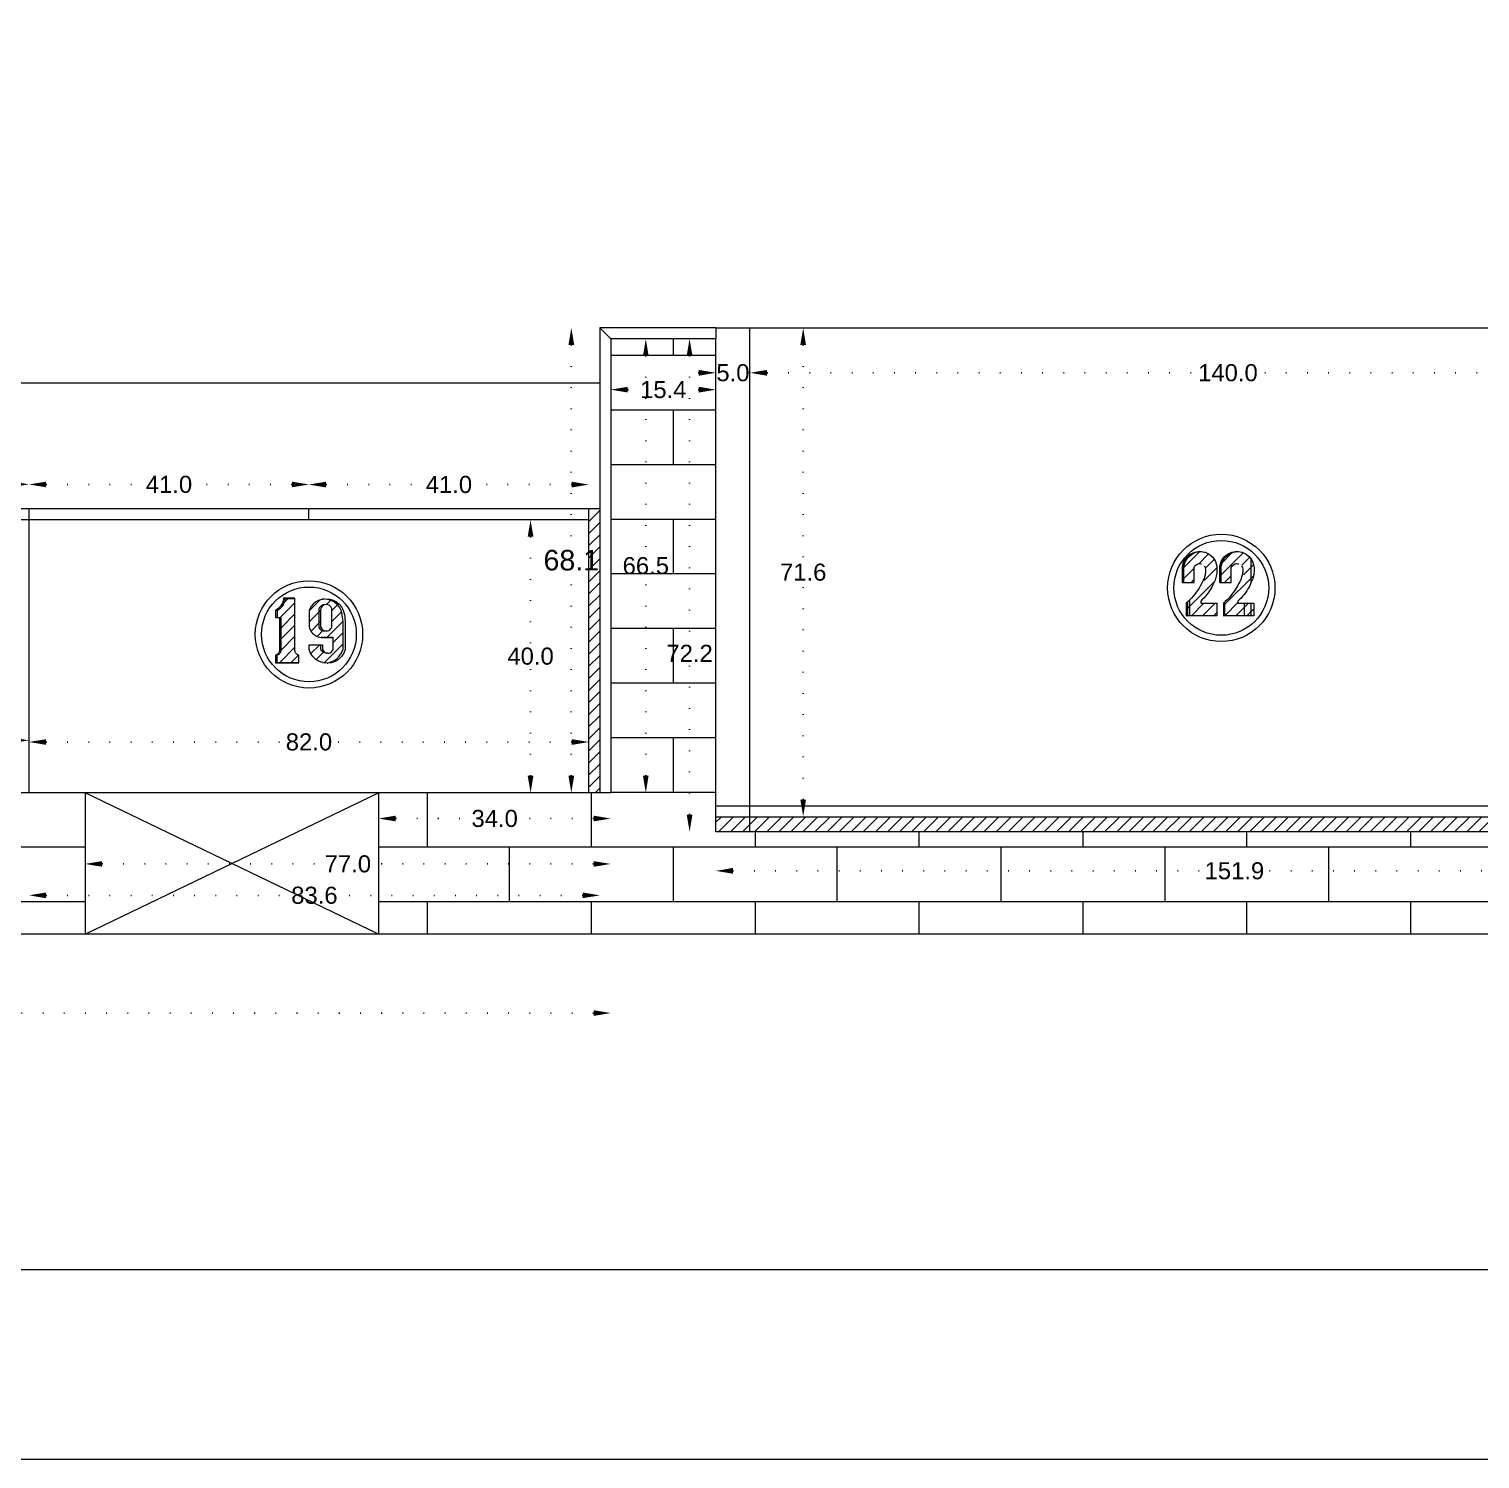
# Model space of a CAD drawing. Header units: inches. Extents: x 104 to 9740, y 936 to 6735.
# Drawn here: x 9193.6 to 9406.1, y 1790.6 to 2000 of the extents above; entities that cross this region are included whole.
import ezdxf

# ---------------------------------------------------------------- set-up
doc = ezdxf.new("R2010")
doc.units = ezdxf.units.IN
doc.header["$MEASUREMENT"] = 0
doc.linetypes.add('ACAD_ISO07W100', pattern=[3, 0, -3])
doc.styles.get("Standard").update_dxf_attribs({"font": 'arial.ttf'})
doc.dimstyles.new('Copy of Standard', dxfattribs={"dimtxt": 2.5, "dimasz": 2.5, "dimexe": 0.18, "dimexo": 0.0625, "dimgap": 0.09, "dimtad": 0, "dimtih": 1, "dimtoh": 1, "dimdec": 1, "dimzin": 0, "dimdsep": 46, "dimtxsty": 'Standard', "dimcen": 0.09, "dimse1": 1, "dimse2": 1, "dimadec": 0, "dimazin": 0, "dimtfac": 1, "dimtdec": 1, "dimtix": 1, "dimtofl": 0, "dimtmove": 0, "dimatfit": 3, "dimfxl": 1, "dimtolj": 1, "dimtzin": 0, "dimarcsym": 0})
doc.dimstyles.get("Standard").update_dxf_attribs({"dimtxt": 3, "dimasz": 2.5, "dimexe": 0.18, "dimexo": 0.0625, "dimgap": 0.09, "dimtad": 0, "dimtih": 1, "dimtoh": 1, "dimdec": 1, "dimzin": 0, "dimdsep": 46, "dimtxsty": 'Standard', "dimcen": 0.09, "dimse1": 1, "dimse2": 1, "dimadec": 0, "dimazin": 0, "dimtfac": 1, "dimtdec": 1, "dimtix": 1, "dimtofl": 0, "dimtmove": 0, "dimatfit": 0, "dimfxl": 1, "dimtolj": 1, "dimtzin": 0, "dimarcsym": 0})
pattern_1 = [(45, (8539.6189, 2482.7376), (-0.8148213, 0.8148213), [])]
pattern_2 = [(45, (8727.364, 2491.674), (-0.8148213, 0.8148213), [])]

# ---------------------------------------------------------------- blocks, each defined once
blk = doc.blocks.new('*D105')
at = {"color": 0, "linetype": 'ACAD_ISO07W100', "lineweight": -2, "transparency": 16777216}
for p, q in [((9013.52, 1855.89), (9140.59, 1855.89)), ((9276.32, 1855.89), (9149.25, 1855.89))]:
    blk.add_line(p, q, dxfattribs=at)
at = {"color": 0, "transparency": 16777216}
for points in [[(9013.52, 1856.31), (9013.52, 1855.48), (9011.02, 1855.89)], [(9276.32, 1856.31), (9276.32, 1855.48), (9278.82, 1855.89)]]:
    blk.add_solid(points, dxfattribs=at)
at = {"layer": 'Defpoints', "color": 0, "transparency": 16777216}
for p in [(9011.02, 1888.15), (9278.82, 1888.15), (9278.82, 1855.89)]:
    blk.add_point(p, dxfattribs=at)
at = {"color": 0, "lineweight": 20, "transparency": 16777216, "insert": (9144.92, 1855.89), "char_height": 2.5, "attachment_point": 5}
blk.add_mtext('\\A1;267.8', dxfattribs=at)
blk = doc.blocks.new('*D106')
at = {"color": 0, "linetype": 'ACAD_ISO07W100', "lineweight": -2, "transparency": 16777216}
for p, q in [((9283.96, 1952.15), (9283.96, 1922.76)), ((9283.96, 1890.65), (9283.96, 1920.03))]:
    blk.add_line(p, q, dxfattribs=at)
at = {"color": 0, "transparency": 16777216}
for points in [[(9283.54, 1952.15), (9284.37, 1952.15), (9283.96, 1954.65)], [(9283.54, 1890.65), (9284.37, 1890.65), (9283.96, 1888.15)]]:
    blk.add_solid(points, dxfattribs=at)
at = {"layer": 'Defpoints', "color": 0, "transparency": 16777216}
for p in [(9278.82, 1954.65), (9283.96, 1954.65), (9278.82, 1888.15)]:
    blk.add_point(p, dxfattribs=at)
at = {"color": 0, "lineweight": 20, "transparency": 16777216, "insert": (9283.96, 1921.4), "char_height": 2.5, "attachment_point": 5}
blk.add_mtext('\\A1;66.5', dxfattribs=at)
blk = doc.blocks.new('*D107')
at = {"color": 0, "linetype": 'ACAD_ISO07W100', "lineweight": -2, "transparency": 16777216}
for p, q in [((9281.32, 1947.19), (9283.3, 1947.19)), ((9291.72, 1947.19), (9289.73, 1947.19))]:
    blk.add_line(p, q, dxfattribs=at)
at = {"color": 0, "transparency": 16777216}
for points in [[(9281.32, 1947.61), (9281.32, 1946.77), (9278.82, 1947.19)], [(9291.72, 1947.61), (9291.72, 1946.77), (9294.22, 1947.19)]]:
    blk.add_solid(points, dxfattribs=at)
at = {"layer": 'Defpoints', "color": 0, "transparency": 16777216}
for p in [(9278.82, 1954.65), (9294.22, 1954.65), (9294.22, 1947.19)]:
    blk.add_point(p, dxfattribs=at)
at = {"color": 0, "lineweight": 20, "transparency": 16777216, "insert": (9286.52, 1947.19), "char_height": 2.5, "attachment_point": 5}
blk.add_mtext('\\A1;15.4', dxfattribs=at)
blk = doc.blocks.new('*D108')
at = {"color": 0, "linetype": 'ACAD_ISO07W100', "lineweight": -2, "transparency": 16777216}
for p, q in [((9290.37, 1952.15), (9290.37, 1909.92)), ((9290.37, 1884.95), (9290.37, 1907.23))]:
    blk.add_line(p, q, dxfattribs=at)
at = {"color": 0, "transparency": 16777216}
for points in [[(9289.95, 1952.15), (9290.79, 1952.15), (9290.37, 1954.65)], [(9289.95, 1884.95), (9290.79, 1884.95), (9290.37, 1882.45)]]:
    blk.add_solid(points, dxfattribs=at)
at = {"layer": 'Defpoints', "color": 0, "transparency": 16777216}
for p in [(9294.22, 1954.65), (9290.37, 1882.45), (9294.22, 1882.45)]:
    blk.add_point(p, dxfattribs=at)
at = {"color": 0, "lineweight": 20, "transparency": 16777216, "insert": (9290.37, 1908.58), "char_height": 2.5, "attachment_point": 5}
blk.add_mtext('\\A1;72.2', dxfattribs=at)
blk = doc.blocks.new('*D113')
at = {"color": 0, "linetype": 'ACAD_ISO07W100', "lineweight": -2, "transparency": 16777216}
for p, q in [((9247.32, 1884.38), (9258.49, 1884.38)), ((9276.32, 1884.38), (9265.15, 1884.38))]:
    blk.add_line(p, q, dxfattribs=at)
at = {"color": 0, "transparency": 16777216}
for points in [[(9247.32, 1884.8), (9247.32, 1883.97), (9244.82, 1884.38)], [(9276.32, 1884.8), (9276.32, 1883.97), (9278.82, 1884.38)]]:
    blk.add_solid(points, dxfattribs=at)
at = {"layer": 'Defpoints', "color": 0, "transparency": 16777216}
for p in [(9244.82, 1888.15), (9278.82, 1888.15), (9244.82, 1884.38)]:
    blk.add_point(p, dxfattribs=at)
at = {"color": 0, "lineweight": 20, "transparency": 16777216, "insert": (9261.82, 1884.38), "char_height": 2.5, "attachment_point": 5}
blk.add_mtext('\\A1;34.0', dxfattribs=at)
blk = doc.blocks.new('*D114')
at = {"color": 0, "linetype": 'ACAD_ISO07W100', "lineweight": -2, "transparency": 16777216}
for p, q in [((9204.32, 1877.73), (9237, 1877.73)), ((9276.32, 1877.73), (9243.64, 1877.73))]:
    blk.add_line(p, q, dxfattribs=at)
at = {"color": 0, "transparency": 16777216}
for points in [[(9204.32, 1878.15), (9204.32, 1877.32), (9201.82, 1877.73)], [(9276.32, 1878.15), (9276.32, 1877.32), (9278.82, 1877.73)]]:
    blk.add_solid(points, dxfattribs=at)
at = {"layer": 'Defpoints', "color": 0, "transparency": 16777216}
for p in [(9201.82, 1888.15), (9278.82, 1888.15), (9201.82, 1877.73)]:
    blk.add_point(p, dxfattribs=at)
at = {"color": 0, "lineweight": 20, "transparency": 16777216, "insert": (9240.32, 1877.73), "char_height": 2.5, "attachment_point": 5}
blk.add_mtext('\\A1;77.0', dxfattribs=at)
blk = doc.blocks.new('*D115')
at = {"color": 0, "linetype": 'ACAD_ISO07W100', "lineweight": -2, "transparency": 16777216}
for p, q in [((9296.72, 1876.72), (9365.98, 1876.72)), ((9443.62, 1876.72), (9374.36, 1876.72))]:
    blk.add_line(p, q, dxfattribs=at)
at = {"color": 0, "transparency": 16777216}
for points in [[(9296.72, 1877.14), (9296.72, 1876.3), (9294.22, 1876.72)], [(9443.62, 1877.14), (9443.62, 1876.3), (9446.12, 1876.72)]]:
    blk.add_solid(points, dxfattribs=at)
at = {"layer": 'Defpoints', "color": 0, "transparency": 16777216}
for p in [(9294.22, 1882.45), (9446.12, 1882.45), (9446.12, 1876.72)]:
    blk.add_point(p, dxfattribs=at)
at = {"color": 0, "lineweight": 20, "transparency": 16777216, "insert": (9370.17, 1876.72), "char_height": 2.5, "attachment_point": 5}
blk.add_mtext('\\A1;151.9', dxfattribs=at)
blk = doc.blocks.new('*D146')
at = {"color": 0, "linetype": 'ACAD_ISO07W100', "lineweight": -2, "transparency": 16777216}
for p, q in [((9307.01, 1953.75), (9307.01, 1921.81)), ((9307.01, 1887.15), (9307.01, 1919.08))]:
    blk.add_line(p, q, dxfattribs=at)
at = {"color": 0, "transparency": 16777216}
for points in [[(9306.59, 1953.75), (9307.42, 1953.75), (9307.01, 1956.25)], [(9306.59, 1887.15), (9307.42, 1887.15), (9307.01, 1884.65)]]:
    blk.add_solid(points, dxfattribs=at)
at = {"layer": 'Defpoints', "color": 0, "transparency": 16777216}
for p in [(9294.22, 1956.25), (9307.01, 1956.25), (9294.22, 1884.65)]:
    blk.add_point(p, dxfattribs=at)
at = {"color": 0, "lineweight": 20, "transparency": 16777216, "insert": (9307.01, 1920.45), "char_height": 2.5, "attachment_point": 5}
blk.add_mtext('\\A1;71.6', dxfattribs=at)
blk = doc.blocks.new('*D158')
at = {"color": 0, "linetype": 'ACAD_ISO07W100', "lineweight": -2, "transparency": 16777216}
for p, q in [((9267.08, 1925.65), (9267.08, 1909.51)), ((9267.08, 1890.65), (9267.08, 1906.78))]:
    blk.add_line(p, q, dxfattribs=at)
at = {"color": 0, "transparency": 16777216}
for points in [[(9266.66, 1925.65), (9267.5, 1925.65), (9267.08, 1928.15)], [(9266.66, 1890.65), (9267.5, 1890.65), (9267.08, 1888.15)]]:
    blk.add_solid(points, dxfattribs=at)
at = {"layer": 'Defpoints', "color": 0, "transparency": 16777216}
for p in [(9193.62, 1928.15), (9267.08, 1928.15), (9193.62, 1888.15)]:
    blk.add_point(p, dxfattribs=at)
at = {"color": 0, "lineweight": 20, "transparency": 16777216, "insert": (9267.08, 1908.15), "char_height": 2.5, "attachment_point": 5}
blk.add_mtext('\\A1;40.0', dxfattribs=at)
blk = doc.blocks.new('*D160')
at = {"color": 0, "linetype": 'ACAD_ISO07W100', "lineweight": -2, "transparency": 16777216}
for p, q in [((9096.12, 1895.83), (9139.43, 1895.83)), ((9191.12, 1895.83), (9147.81, 1895.83))]:
    blk.add_line(p, q, dxfattribs=at)
at = {"color": 0, "transparency": 16777216}
for points in [[(9096.12, 1896.25), (9096.12, 1895.42), (9093.62, 1895.83)], [(9191.12, 1896.25), (9191.12, 1895.42), (9193.62, 1895.83)]]:
    blk.add_solid(points, dxfattribs=at)
at = {"layer": 'Defpoints', "color": 0, "transparency": 16777216}
for p in [(9093.62, 1929.75), (9193.62, 1929.75), (9093.62, 1895.83)]:
    blk.add_point(p, dxfattribs=at)
at = {"color": 0, "lineweight": 20, "transparency": 16777216, "insert": (9143.62, 1895.83), "char_height": 2.5, "attachment_point": 5}
blk.add_mtext('\\A1;100.0', dxfattribs=at)
blk = doc.blocks.new('*D161')
at = {"color": 0, "linetype": 'ACAD_ISO07W100', "lineweight": -2, "transparency": 16777216}
for p, q in [((9196.12, 1873.13), (9232.08, 1873.13)), ((9274.72, 1873.13), (9238.76, 1873.13))]:
    blk.add_line(p, q, dxfattribs=at)
at = {"color": 0, "transparency": 16777216}
for points in [[(9196.12, 1873.55), (9196.12, 1872.72), (9193.62, 1873.13)], [(9274.72, 1873.55), (9274.72, 1872.72), (9277.22, 1873.13)]]:
    blk.add_solid(points, dxfattribs=at)
at = {"layer": 'Defpoints', "color": 0, "transparency": 16777216}
for p in [(9193.62, 1929.75), (9277.22, 1888.15), (9193.62, 1873.13)]:
    blk.add_point(p, dxfattribs=at)
at = {"color": 0, "lineweight": 20, "transparency": 16777216, "insert": (9235.42, 1873.13), "char_height": 2.5, "attachment_point": 5}
blk.add_mtext('\\A1;83.6', dxfattribs=at)
blk = doc.blocks.new('*D162')
at = {"color": 0, "linetype": 'ACAD_ISO07W100', "lineweight": -2, "transparency": 16777216}
for p, q in [((9196.12, 1895.59), (9231.28, 1895.59)), ((9273.12, 1895.59), (9237.95, 1895.59))]:
    blk.add_line(p, q, dxfattribs=at)
at = {"color": 0, "transparency": 16777216}
for points in [[(9196.12, 1896), (9196.12, 1895.17), (9193.62, 1895.59)], [(9273.12, 1896), (9273.12, 1895.17), (9275.62, 1895.59)]]:
    blk.add_solid(points, dxfattribs=at)
at = {"layer": 'Defpoints', "color": 0, "transparency": 16777216}
for p in [(9275.62, 1895.59), (9193.62, 1888.15), (9275.62, 1888.15)]:
    blk.add_point(p, dxfattribs=at)
at = {"color": 0, "lineweight": 20, "transparency": 16777216, "insert": (9234.62, 1895.59), "char_height": 2.5, "attachment_point": 5}
blk.add_mtext('\\A1;82.0', dxfattribs=at)
blk = doc.blocks.new('*D163')
at = {"color": 0, "linetype": 'ACAD_ISO07W100', "lineweight": -2, "transparency": 16777216}
for p, q in [((9196.12, 1933.31), (9210.74, 1933.31)), ((9232.12, 1933.31), (9217.5, 1933.31))]:
    blk.add_line(p, q, dxfattribs=at)
at = {"color": 0, "transparency": 16777216}
for points in [[(9196.12, 1933.72), (9196.12, 1932.89), (9193.62, 1933.31)], [(9232.12, 1933.72), (9232.12, 1932.89), (9234.62, 1933.31)]]:
    blk.add_solid(points, dxfattribs=at)
at = {"layer": 'Defpoints', "color": 0, "transparency": 16777216}
for p in [(9234.62, 1933.31), (9193.62, 1929.75), (9234.62, 1929.75)]:
    blk.add_point(p, dxfattribs=at)
at = {"color": 0, "lineweight": 20, "transparency": 16777216, "insert": (9214.12, 1933.31), "char_height": 2.5, "attachment_point": 5}
blk.add_mtext('\\A1;41.0', dxfattribs=at)
blk = doc.blocks.new('*D164')
at = {"color": 0, "linetype": 'ACAD_ISO07W100', "lineweight": -2, "transparency": 16777216}
for p, q in [((9237.12, 1933.29), (9251.74, 1933.29)), ((9273.12, 1933.29), (9258.5, 1933.29))]:
    blk.add_line(p, q, dxfattribs=at)
at = {"color": 0, "transparency": 16777216}
for points in [[(9237.12, 1933.71), (9237.12, 1932.87), (9234.62, 1933.29)], [(9273.12, 1933.71), (9273.12, 1932.87), (9275.62, 1933.29)]]:
    blk.add_solid(points, dxfattribs=at)
at = {"layer": 'Defpoints', "color": 0, "transparency": 16777216}
for p in [(9275.62, 1933.29), (9234.62, 1929.75), (9275.62, 1929.75)]:
    blk.add_point(p, dxfattribs=at)
at = {"color": 0, "lineweight": 20, "transparency": 16777216, "insert": (9255.12, 1933.29), "char_height": 2.5, "attachment_point": 5}
blk.add_mtext('\\A1;41.0', dxfattribs=at)
blk = doc.blocks.new('*D168')
at = {"color": 0, "linetype": 'ACAD_ISO07W100', "lineweight": -2, "transparency": 16777216}
for p, q in [((9146.12, 1933.33), (9165.29, 1933.33)), ((9191.12, 1933.33), (9171.95, 1933.33))]:
    blk.add_line(p, q, dxfattribs=at)
at = {"color": 0, "transparency": 16777216}
for points in [[(9146.12, 1933.74), (9146.12, 1932.91), (9143.62, 1933.33)], [(9191.12, 1933.74), (9191.12, 1932.91), (9193.62, 1933.33)]]:
    blk.add_solid(points, dxfattribs=at)
at = {"layer": 'Defpoints', "color": 0, "transparency": 16777216}
for p in [(9193.62, 1933.33), (9143.62, 1929.75), (9193.62, 1929.75)]:
    blk.add_point(p, dxfattribs=at)
at = {"color": 0, "lineweight": 20, "transparency": 16777216, "insert": (9168.62, 1933.33), "char_height": 2.5, "attachment_point": 5}
blk.add_mtext('\\A1;50.0', dxfattribs=at)
blk = doc.blocks.new('*D178')
at = {"color": 0, "linetype": 'ACAD_ISO07W100', "lineweight": -2, "transparency": 16777216}
for p, q in [((9301.72, 1949.66), (9365.03, 1949.66)), ((9436.72, 1949.66), (9373.41, 1949.66))]:
    blk.add_line(p, q, dxfattribs=at)
at = {"color": 0, "transparency": 16777216}
for points in [[(9301.72, 1950.08), (9301.72, 1949.24), (9299.22, 1949.66)], [(9436.72, 1950.08), (9436.72, 1949.24), (9439.22, 1949.66)]]:
    blk.add_solid(points, dxfattribs=at)
at = {"layer": 'Defpoints', "color": 0, "transparency": 16777216}
for p in [(9299.22, 1956.25), (9439.22, 1956.25), (9299.22, 1949.66)]:
    blk.add_point(p, dxfattribs=at)
at = {"color": 0, "lineweight": 20, "transparency": 16777216, "insert": (9369.22, 1949.66), "char_height": 2.5, "attachment_point": 5}
blk.add_mtext('\\A1;140.0', dxfattribs=at)
blk = doc.blocks.new('*D180')
at = {"color": 0, "linetype": 'ACAD_ISO07W100', "lineweight": -2, "transparency": 16777216}
for p, q in [((9291.72, 1949.66), (9289.22, 1949.66)), ((9301.72, 1949.66), (9304.22, 1949.66))]:
    blk.add_line(p, q, dxfattribs=at)
at = {"color": 0, "transparency": 16777216}
for points in [[(9291.72, 1950.08), (9291.72, 1949.24), (9294.22, 1949.66)], [(9301.72, 1950.08), (9301.72, 1949.24), (9299.22, 1949.66)]]:
    blk.add_solid(points, dxfattribs=at)
at = {"layer": 'Defpoints', "color": 0, "transparency": 16777216}
for p in [(9294.22, 1956.25), (9299.22, 1956.25), (9294.22, 1949.66)]:
    blk.add_point(p, dxfattribs=at)
at = {"color": 0, "lineweight": 20, "transparency": 16777216, "insert": (9296.72, 1949.66), "char_height": 2.5, "attachment_point": 5}
blk.add_mtext('\\A1;5.0', dxfattribs=at)
blk = doc.blocks.new('*D858')
at = {"color": 0, "linetype": 'ACAD_ISO07W100', "lineweight": -2, "transparency": 16777216}
for p, q in [((9273.05, 1953.75), (9273.05, 1923.82)), ((9273.05, 1890.65), (9273.05, 1920.57))]:
    blk.add_line(p, q, dxfattribs=at)
at = {"color": 0, "transparency": 16777216}
for points in [[(9272.63, 1953.75), (9273.47, 1953.75), (9273.05, 1956.25)], [(9272.63, 1890.65), (9273.47, 1890.65), (9273.05, 1888.15)]]:
    blk.add_solid(points, dxfattribs=at)
at = {"layer": 'Defpoints', "color": 0, "transparency": 16777216}
for p in [(9273.05, 1956.25), (9277.22, 1956.25), (9277.22, 1888.15)]:
    blk.add_point(p, dxfattribs=at)
at = {"color": 0, "lineweight": 20, "transparency": 16777216, "insert": (9273.05, 1922.2), "char_height": 3, "attachment_point": 5}
blk.add_mtext('\\A1;68.1', dxfattribs=at)

msp = doc.modelspace()

# ---------------------------------------------------------------- hatches: boundary and pattern name
at = {"lineweight": 20}
h = msp.add_hatch(dxfattribs=at)
h.set_pattern_fill('AR-BRSTD', color=256, scale=3)
h.paths.add_polyline_path([(8842.32, 1982.05), (8842.32, 1867.45), (9036.02, 1867.45), (9036.02, 1888.15), (9011.02, 1888.15), (9011.02, 1982.05)])
h.paths.add_polyline_path([(9510.72, 1867.45), (9511.02, 1898.55), (9510.72, 1898.55), (9510.72, 1914.75), (9446.12, 1914.75), (9446.12, 1882.45), (9294.92, 1882.45), (9294.22, 1882.45), (9294.22, 1954.65), (9278.82, 1954.65), (9278.82, 1888.15), (9244.82, 1888.15), (9244.82, 1867.45)])
h.paths.add_polyline_path([(9201.82, 1867.45), (9201.82, 1888.15), (9148.02, 1888.15), (9148.02, 1867.45)])
h.paths.add_polyline_path([(9071.02, 1888.15), (9071.02, 1867.45), (9103.02, 1867.45), (9103.02, 1888.15)])
h.paths.add_polyline_path([(8921.56, 1969.75), (8931.55, 1969.75), (8931.55, 1974.9), (8921.56, 1974.9)], flags=24)
h.paths.add_polyline_path([(8997.42, 1932.5), (9005.47, 1932.5), (9005.47, 1937.65), (8997.42, 1937.65)], flags=24)
h.paths.add_polyline_path([(9019.53, 1880.43), (9027.57, 1880.43), (9027.57, 1885.58), (9019.53, 1885.58)], flags=24)
h.paths.add_polyline_path([(8918.35, 1975.01), (8926.4, 1975.01), (8926.4, 1980.16), (8918.35, 1980.16)], flags=24)
h.paths.add_polyline_path([(8961.79, 1975.21), (8969.84, 1975.21), (8969.84, 1980.36), (8961.79, 1980.36)], flags=24)
h.paths.add_polyline_path([(9279.94, 1918.8), (9287.98, 1918.8), (9287.98, 1923.95), (9279.94, 1923.95)], flags=24)
h.paths.add_polyline_path([(9282.39, 1944.6), (9290.44, 1944.6), (9290.44, 1949.75), (9282.39, 1949.75)], flags=24)
h.paths.add_polyline_path([(9286.36, 1905.96), (9294.4, 1905.96), (9294.4, 1911.12), (9286.36, 1911.12)], flags=24)
h.paths.add_polyline_path([(9257.81, 1881.79), (9265.85, 1881.79), (9265.85, 1886.94), (9257.81, 1886.94)], flags=24)
h.paths.add_polyline_path([(9365.06, 1874.13), (9375.05, 1874.13), (9375.05, 1879.28), (9365.06, 1879.28)], flags=24)
h.paths.add_polyline_path([(9474.56, 1900.7), (9482.61, 1900.7), (9482.61, 1905.85), (9474.56, 1905.85)], flags=24)
h.paths.add_polyline_path([(9449.75, 1896), (9457.79, 1896), (9457.79, 1901.15), (9449.75, 1901.15)], flags=24)
h.paths.add_polyline_path([(9499.85, 1904.05), (9507.9, 1904.05), (9507.9, 1909.2), (9499.85, 1909.2)], flags=24)
h.paths.add_polyline_path([(9293.68, 1947.07), (9299.78, 1947.07), (9299.78, 1952.22), (9293.68, 1952.22)], flags=24)
h = msp.add_hatch(dxfattribs=at)
h.set_pattern_fill('ANSI31', color=256, scale=10)
h.set_pattern_definition([(45, (7382.1501, 909.4649), (-0.8838835, 0.8838835), [])])
h.paths.add_polyline_path([(9277.22, 1929.75), (9275.62, 1929.75), (9275.62, 1888.15), (9277.22, 1888.15)])
h = msp.add_hatch(dxfattribs=at)
h.set_pattern_fill('ANSI31', color=256, scale=9.218651)
h.set_pattern_definition(pattern_2)
h.paths.add_polyline_path([(9367.59, 1915.93), (9365.23, 1915.93), (9365.23, 1916.21), (9365.47, 1916.44), (9365.7, 1916.68), (9365.92, 1916.93), (9366.13, 1917.18), (9366.33, 1917.45), (9366.52, 1917.72), (9366.7, 1918), (9366.87, 1918.29), (9367.02, 1918.59), (9367.16, 1918.89), (9367.29, 1919.2), (9367.33, 1919.31), (9367.4, 1919.51), (9367.47, 1919.7), (9367.52, 1919.9), (9367.56, 1920.1), (9367.59, 1920.31), (9367.61, 1920.51), (9367.62, 1920.72), (9367.62, 1920.92), (9367.61, 1921.13), (9367.59, 1921.33), (9367.39, 1922.03), (9367, 1922.64), (9366.46, 1923.11), (9365.87, 1923.38), (9365.25, 1923.47), (9364.54, 1923.37), (9363.89, 1923.07), (9363.35, 1922.6), (9362.97, 1922), (9362.77, 1921.31), (9362.78, 1920.59), (9362.78, 1918.94), (9364.25, 1918.94), (9364.25, 1921.11), (9364.39, 1921.37), (9364.58, 1921.56), (9364.82, 1921.68), (9365.09, 1921.72), (9365.25, 1921.69), (9365.35, 1921.68), (9365.35, 1921.67), (9365.51, 1921.65), (9365.75, 1921.53), (9365.94, 1921.35), (9366.06, 1921.11), (9366.11, 1920.85), (9366.11, 1920.69), (9366.1, 1920.52), (9366.08, 1920.35), (9366.06, 1920.19), (9366.03, 1920.02), (9365.99, 1919.86), (9365.94, 1919.7), (9365.89, 1919.54), (9365.82, 1919.39), (9365.75, 1919.24), (9365.67, 1919.06), (9365.51, 1918.74), (9365.34, 1918.43), (9365.16, 1918.12), (9364.96, 1917.82), (9364.75, 1917.53), (9364.54, 1917.25), (9364.31, 1916.97), (9364.07, 1916.7), (9363.82, 1916.45), (9363.56, 1916.2), (9363.3, 1915.96), (9363.3, 1914.14), (9367.59, 1914.14)])
h = msp.add_hatch(dxfattribs=at)
h.set_pattern_fill('ANSI31', color=256, scale=9.218651)
h.set_pattern_definition(pattern_2)
h.paths.add_polyline_path([(9373.03, 1915.93), (9370.67, 1915.93), (9370.67, 1916.21), (9370.91, 1916.44), (9371.15, 1916.68), (9371.37, 1916.93), (9371.58, 1917.18), (9371.78, 1917.45), (9371.97, 1917.72), (9372.14, 1918), (9372.31, 1918.29), (9372.46, 1918.59), (9372.6, 1918.89), (9372.73, 1919.2), (9372.77, 1919.31), (9372.85, 1919.51), (9372.91, 1919.7), (9372.96, 1919.9), (9373, 1920.1), (9373.04, 1920.31), (9373.06, 1920.51), (9373.07, 1920.72), (9373.06, 1920.92), (9373.05, 1921.13), (9373.03, 1921.33), (9372.83, 1922.03), (9372.45, 1922.64), (9371.9, 1923.11), (9371.31, 1923.38), (9370.69, 1923.47), (9369.98, 1923.37), (9369.33, 1923.07), (9368.79, 1922.6), (9368.41, 1922), (9368.21, 1921.31), (9368.22, 1920.59), (9368.22, 1918.94), (9369.7, 1918.94), (9369.7, 1921.11), (9369.83, 1921.37), (9370.03, 1921.56), (9370.26, 1921.68), (9370.53, 1921.72), (9370.69, 1921.69), (9370.79, 1921.68), (9370.8, 1921.67), (9370.95, 1921.65), (9371.19, 1921.53), (9371.38, 1921.35), (9371.5, 1921.11), (9371.55, 1920.85), (9371.55, 1920.69), (9371.54, 1920.52), (9371.53, 1920.35), (9371.5, 1920.19), (9371.47, 1920.02), (9371.43, 1919.86), (9371.38, 1919.7), (9371.33, 1919.54), (9371.26, 1919.39), (9371.19, 1919.24), (9371.12, 1919.06), (9370.96, 1918.74), (9370.78, 1918.43), (9370.6, 1918.12), (9370.4, 1917.82), (9370.2, 1917.53), (9369.98, 1917.25), (9369.75, 1916.97), (9369.51, 1916.7), (9369.26, 1916.45), (9369.01, 1916.2), (9368.74, 1915.96), (9368.74, 1914.14), (9373.03, 1914.14)])
h = msp.add_hatch(dxfattribs=at)
h.set_pattern_fill('ANSI31', color=256, scale=9.218651)
h.set_pattern_definition(pattern_1)
h.paths.add_polyline_path([(9232.98, 1908.35), (9232.91, 1908.38), (9232.84, 1908.43), (9232.78, 1908.47), (9232.73, 1908.53), (9232.68, 1908.59), (9232.64, 1908.66), (9232.61, 1908.73), (9232.59, 1908.8), (9232.58, 1908.88), (9232.57, 1908.95), (9232.57, 1916.59), (9231.14, 1916.59), (9231.12, 1916.42), (9231.08, 1916.24), (9231.03, 1916.07), (9230.96, 1915.9), (9230.88, 1915.74), (9230.79, 1915.59), (9230.68, 1915.44), (9230.56, 1915.31), (9230.43, 1915.18), (9230.29, 1915.07), (9230.14, 1914.97), (9229.98, 1914.89), (9229.98, 1913.81), (9230.29, 1913.81), (9230.53, 1913.79), (9230.53, 1908.98), (9230.52, 1908.91), (9230.5, 1908.84), (9230.48, 1908.77), (9230.45, 1908.7), (9230.41, 1908.64), (9230.36, 1908.58), (9230.31, 1908.52), (9230.25, 1908.47), (9230.19, 1908.43), (9230.12, 1908.4), (9230.05, 1908.37), (9229.98, 1908.35), (9229.98, 1907.25), (9233.13, 1907.25), (9233.13, 1908.31), (9233.05, 1908.33)])
h = msp.add_hatch(dxfattribs=at)
h.set_pattern_fill('ANSI31', color=256, scale=9.218651)
h.set_pattern_definition(pattern_1)
h.paths.add_polyline_path([(9239.61, 1911.85), (9239.61, 1911.98), (9239.62, 1912.28), (9239.63, 1912.59), (9239.62, 1912.89), (9239.61, 1913.2), (9239.58, 1913.56), (9239.54, 1913.89), (9239.49, 1914.22), (9239.42, 1914.55), (9239.34, 1914.88), (9239.09, 1915.34), (9238.76, 1915.74), (9238.35, 1916.08), (9237.89, 1916.32), (9237.38, 1916.48), (9236.86, 1916.53), (9236.55, 1916.5), (9236.12, 1916.37), (9235.65, 1916.12), (9235.24, 1915.78), (9234.91, 1915.37), (9234.66, 1914.91), (9234.66, 1912.47), (9234.72, 1912.25), (9234.8, 1912.04), (9234.91, 1911.84), (9235.04, 1911.65), (9235.19, 1911.48), (9235.36, 1911.33), (9235.54, 1911.2), (9235.74, 1911.08), (9235.95, 1911), (9236.17, 1910.93), (9236.4, 1910.89), (9236.43, 1910.89), (9237.85, 1910.89), (9238.15, 1910.88), (9238.15, 1909.15), (9238.08, 1908.99), (9237.98, 1908.86), (9237.86, 1908.74), (9237.71, 1908.66), (9237.55, 1908.61), (9237.39, 1908.59), (9237.22, 1908.61), (9236.93, 1908.64), (9236.77, 1908.69), (9236.63, 1908.78), (9236.5, 1908.89), (9236.41, 1909.02), (9236.34, 1909.17), (9236.34, 1909.84), (9234.66, 1909.84), (9234.66, 1909.15), (9234.87, 1908.59), (9235.2, 1908.1), (9235.63, 1907.69), (9236.14, 1907.39), (9236.63, 1907.22), (9237, 1907.18), (9237.58, 1907.24), (9238.14, 1907.43), (9238.64, 1907.74), (9239.07, 1908.14), (9239.39, 1908.63), (9239.61, 1909.17)])
h.paths.add_polyline_path([(9237.8, 1912.15), (9237.67, 1912.02), (9237.51, 1911.93), (9237.34, 1911.87), (9237.15, 1911.85), (9236.97, 1911.87), (9236.8, 1911.93), (9236.64, 1912.02), (9236.51, 1912.15), (9236.4, 1912.3), (9236.33, 1912.47), (9236.33, 1914.91), (9236.36, 1915.12), (9236.44, 1915.32), (9236.57, 1915.49), (9236.74, 1915.62), (9236.94, 1915.7), (9237.15, 1915.73), (9237.37, 1915.7), (9237.56, 1915.62), (9237.73, 1915.49), (9237.86, 1915.32), (9237.95, 1915.12), (9237.97, 1914.91), (9237.97, 1912.47), (9237.9, 1912.3)], flags=16)
h = msp.add_hatch(dxfattribs=at)
h.set_pattern_fill('ANSI31', color=256, scale=10)
h.set_pattern_definition([(45, (7382.1501, 1.8229), (-0.8838835, 0.8838835), [])])
h.paths.add_polyline_path([(9446.12, 1914.75), (9444.22, 1914.75), (9444.22, 1884.65), (9294.22, 1884.65), (9294.22, 1882.45), (9446.12, 1882.45)])

# ---------------------------------------------------------------- linework, layer by layer
for p, q in [((9294.22, 1956.25), (9277.22, 1956.25)), ((9277.22, 1956.25), (9277.22, 1888.15)), ((9277.22, 1956.25), (9278.82, 1954.65)), ((9294.22, 1956.25), (9294.22, 1954.65)), ((9294.22, 1956.25), (9461.22, 1956.25)), ((9299.22, 1882.45), (9299.22, 1956.25)), ((9294.22, 1954.65), (9278.82, 1954.65)), ((9278.82, 1954.65), (9278.82, 1888.15)), ((9294.22, 1882.45), (9294.22, 1954.65)), ((9277.22, 1948.15), (9012.62, 1948.15)), ((9277.22, 1929.75), (9012.62, 1929.75)), ((9193.62, 1888.15), (9193.62, 1929.75)), ((9234.62, 1928.15), (9234.62, 1929.75)), ((9275.62, 1888.15), (9275.62, 1929.75)), ((9193.62, 1928.15), (9093.62, 1928.15)), ((9275.62, 1928.15), (9193.62, 1928.15)), ((9367.59, 1921.33), (9367.59, 1920.28)), ((9368.59, 1922.6), (9368.59, 1922.28)), ((9372.59, 1922.41), (9372.59, 1918.86)), ((9229.98, 1914.89), (9229.98, 1913.81)), ((9363.59, 1916.37), (9363.59, 1914.09)), ((9368.59, 1915.96), (9368.59, 1914.09)), ((9371.59, 1915.93), (9371.59, 1914.09)), ((9372.59, 1915.93), (9372.59, 1914.09)), ((9364.59, 1914.14), (9364.59, 1914.09)), ((9229.98, 1907.25), (9233.13, 1907.25)), ((9278.82, 1888.15), (9011.02, 1888.15)), ((9278.82, 1888.15), (9201.82, 1888.15)), ((9201.82, 1888.15), (9201.82, 1867.45)), ((9201.82, 1867.45), (9244.82, 1888.15)), ((9244.82, 1867.45), (9201.82, 1888.15)), ((9278.82, 1888.15), (9244.82, 1888.15)), ((9244.82, 1888.15), (9244.82, 1867.45)), ((9294.22, 1886.25), (9444.22, 1886.25)), ((9294.22, 1884.65), (9444.22, 1884.65)), ((9446.12, 1882.45), (9294.22, 1882.45)), ((9446.12, 1882.45), (9294.92, 1882.45)), ((9510.72, 1867.45), (8842.32, 1867.45))]:
    msp.add_line(p, q, dxfattribs=at)
for points in [[(8806.94, 1790.58), (9708.17, 1790.58), (9708.17, 2427.82), (8806.94, 2427.82)], [(8815.39, 1818.34), (9699.47, 1818.34), (9698.05, 2393.1), (8813.96, 2393.1)], [(9237.39, 1907.13), (9237.39, 1907.14), (9237.29, 1907.13)]]:
    msp.add_lwpolyline(points, close=True, dxfattribs=at)
for points in [[(9362.59, 1918.94), (9362.59, 1920.61), (9362.58, 1921.33), (9362.78, 1922.03), (9363.17, 1922.64), (9363.71, 1923.11), (9364.37, 1923.41), (9365.09, 1923.52), (9365.8, 1923.41), (9365.87, 1923.38), (9366.46, 1923.11), (9367, 1922.64), (9367.39, 1922.03), (9367.59, 1921.33), (9367.61, 1921.13), (9367.62, 1920.92), (9367.62, 1920.72), (9367.61, 1920.51), (9367.59, 1920.31), (9367.56, 1920.1), (9367.52, 1919.9), (9367.47, 1919.7), (9367.4, 1919.51), (9367.33, 1919.31), (9367.29, 1919.2), (9367.16, 1918.89), (9367.02, 1918.59), (9366.87, 1918.29), (9366.7, 1918), (9366.52, 1917.72), (9366.33, 1917.45), (9366.13, 1917.18), (9365.92, 1916.93), (9365.7, 1916.68), (9365.47, 1916.44), (9365.23, 1916.21), (9365.23, 1915.93), (9367.59, 1915.93), (9367.59, 1914.14), (9367.59, 1914.09), (9363.11, 1914.09)], [(9362.78, 1918.94), (9362.78, 1920.59), (9362.77, 1921.31), (9362.97, 1922), (9363.35, 1922.6), (9363.89, 1923.07), (9364.54, 1923.37), (9365.25, 1923.47), (9365.87, 1923.38)], [(9368.03, 1918.94), (9368.03, 1920.61), (9368.03, 1921.33), (9368.22, 1922.03), (9368.61, 1922.64), (9369.16, 1923.11), (9369.81, 1923.41), (9370.53, 1923.52), (9371.24, 1923.41), (9371.31, 1923.38), (9371.9, 1923.11), (9372.45, 1922.64), (9372.83, 1922.03), (9373.03, 1921.33), (9373.05, 1921.13), (9373.06, 1920.92), (9373.07, 1920.72), (9373.06, 1920.51), (9373.04, 1920.31), (9373, 1920.1), (9372.96, 1919.9), (9372.91, 1919.7), (9372.85, 1919.51), (9372.77, 1919.31), (9372.73, 1919.2), (9372.6, 1918.89), (9372.46, 1918.59), (9372.31, 1918.29), (9372.14, 1918), (9371.97, 1917.72), (9371.78, 1917.45), (9371.58, 1917.18), (9371.37, 1916.93), (9371.15, 1916.68), (9370.91, 1916.44), (9370.67, 1916.21), (9370.67, 1915.93), (9373.03, 1915.93), (9373.03, 1914.14), (9373.03, 1914.09), (9368.56, 1914.09)], [(9368.22, 1918.94), (9368.22, 1920.59), (9368.21, 1921.31), (9368.41, 1922), (9368.79, 1922.6), (9369.33, 1923.07), (9369.98, 1923.37), (9370.69, 1923.47), (9371.31, 1923.38)], [(9362.59, 1918.94), (9362.78, 1918.94), (9364.26, 1918.94), (9364.26, 1921.06), (9364.27, 1921.14), (9364.39, 1921.37), (9364.59, 1921.56), (9364.82, 1921.68), (9365.09, 1921.72), (9365.25, 1921.69), (9365.35, 1921.68), (9365.36, 1921.68)], [(9365.78, 1921.37), (9365.9, 1921.13), (9365.95, 1920.87), (9365.95, 1920.7), (9365.94, 1920.53), (9365.93, 1920.37), (9365.9, 1920.2), (9365.87, 1920.03), (9365.83, 1919.87), (9365.78, 1919.71), (9365.73, 1919.55), (9365.66, 1919.39), (9365.59, 1919.24), (9365.51, 1919.06), (9365.35, 1918.74), (9365.18, 1918.42), (9364.99, 1918.11), (9364.79, 1917.81), (9364.58, 1917.52), (9364.36, 1917.23), (9364.13, 1916.95), (9363.89, 1916.68), (9363.64, 1916.42), (9363.38, 1916.17), (9363.11, 1915.93), (9363.11, 1914.09), (9363.3, 1914.14), (9367.59, 1914.14)], [(9368.03, 1918.94), (9368.22, 1918.94), (9369.7, 1918.94), (9369.7, 1921.06), (9369.71, 1921.14), (9369.84, 1921.37), (9370.03, 1921.56), (9370.27, 1921.68), (9370.53, 1921.72), (9370.69, 1921.69), (9370.79, 1921.68), (9370.8, 1921.68)], [(9371.22, 1921.37), (9371.35, 1921.13), (9371.39, 1920.87), (9371.39, 1920.7), (9371.39, 1920.53), (9371.37, 1920.37), (9371.35, 1920.2), (9371.31, 1920.03), (9371.27, 1919.87), (9371.23, 1919.71), (9371.17, 1919.55), (9371.11, 1919.39), (9371.04, 1919.24), (9370.96, 1919.06), (9370.79, 1918.74), (9370.62, 1918.42), (9370.43, 1918.11), (9370.24, 1917.81), (9370.03, 1917.52), (9369.81, 1917.23), (9369.58, 1916.95), (9369.34, 1916.68), (9369.09, 1916.42), (9368.83, 1916.17), (9368.56, 1915.93), (9368.56, 1914.09), (9368.74, 1914.14), (9373.03, 1914.14)], [(9229.74, 1907.2), (9233.13, 1907.2), (9233.13, 1907.25), (9233.13, 1908.31), (9233.05, 1908.33), (9232.98, 1908.35), (9232.91, 1908.38), (9232.84, 1908.43), (9232.78, 1908.47), (9232.73, 1908.53), (9232.68, 1908.59), (9232.64, 1908.66), (9232.61, 1908.73), (9232.59, 1908.8), (9232.58, 1908.88), (9232.57, 1908.95), (9232.57, 1916.59), (9232.57, 1916.64), (9230.91, 1916.64), (9230.89, 1916.46), (9230.85, 1916.28), (9230.8, 1916.11), (9230.73, 1915.94), (9230.65, 1915.78), (9230.55, 1915.62), (9230.44, 1915.48), (9230.32, 1915.34), (9230.19, 1915.22), (9230.05, 1915.1), (9229.9, 1915), (9229.74, 1914.92), (9229.74, 1913.81), (9229.98, 1913.81), (9230.29, 1913.81), (9230.29, 1908.95), (9230.28, 1908.88), (9230.27, 1908.81), (9230.24, 1908.73), (9230.21, 1908.67), (9230.17, 1908.6), (9230.12, 1908.54), (9230.07, 1908.49), (9230.01, 1908.44), (9229.95, 1908.4), (9229.88, 1908.36), (9229.81, 1908.33), (9229.74, 1908.31), (9229.74, 1907.2), (9229.98, 1907.25), (9229.98, 1908.35), (9230.05, 1908.37), (9230.12, 1908.4), (9230.19, 1908.43), (9230.25, 1908.47), (9230.31, 1908.52), (9230.36, 1908.58), (9230.41, 1908.64), (9230.45, 1908.7), (9230.48, 1908.77), (9230.5, 1908.84), (9230.52, 1908.91), (9230.53, 1908.98), (9230.53, 1913.79), (9230.29, 1913.81)], [(9229.74, 1914.92), (9229.98, 1914.89), (9230.14, 1914.97), (9230.29, 1915.07), (9230.43, 1915.18), (9230.56, 1915.31), (9230.68, 1915.44), (9230.79, 1915.59), (9230.88, 1915.74), (9230.96, 1915.9), (9231.03, 1916.07), (9231.08, 1916.24), (9231.12, 1916.42), (9231.14, 1916.59)], [(9230.91, 1916.64), (9231.14, 1916.59), (9232.57, 1916.59)], [(9236.12, 1916.37), (9235.65, 1916.12), (9235.24, 1915.78), (9234.91, 1915.37), (9234.66, 1914.91), (9234.66, 1912.47), (9234.72, 1912.25), (9234.8, 1912.04), (9234.91, 1911.84), (9235.04, 1911.65), (9235.19, 1911.48), (9235.36, 1911.33), (9235.54, 1911.2), (9235.74, 1911.08), (9235.95, 1911), (9236.17, 1910.93), (9236.4, 1910.89), (9236.43, 1910.89), (9236.62, 1910.88), (9238.15, 1910.88)], [(9236.86, 1915.69), (9236.65, 1915.66), (9236.46, 1915.58), (9236.29, 1915.45), (9236.16, 1915.28), (9236.08, 1915.09), (9236.05, 1914.88), (9236.05, 1912.47), (9236.12, 1912.3), (9236.22, 1912.15), (9236.35, 1912.02), (9236.51, 1911.93), (9236.68, 1911.87), (9236.86, 1911.85), (9237.15, 1911.85), (9237.34, 1911.87), (9237.51, 1911.93), (9237.67, 1912.02), (9237.8, 1912.15), (9237.9, 1912.3), (9237.97, 1912.47), (9237.97, 1914.91)], [(9236.12, 1916.37), (9236.55, 1916.5), (9236.63, 1916.52), (9237.15, 1916.57), (9237.68, 1916.52), (9238.19, 1916.37), (9238.66, 1916.12), (9239.07, 1915.78), (9239.4, 1915.37), (9239.65, 1914.91), (9239.74, 1914.58), (9239.81, 1914.24), (9239.86, 1913.91), (9239.9, 1913.57), (9239.92, 1913.21), (9239.94, 1912.9), (9239.94, 1912.59), (9239.94, 1912.29), (9239.93, 1911.98), (9239.93, 1911.85), (9239.93, 1909.15), (9239.71, 1908.59), (9239.38, 1908.1), (9238.95, 1907.69), (9238.44, 1907.39), (9237.88, 1907.2), (9237.39, 1907.14)], [(9237.97, 1914.91), (9237.95, 1915.12), (9237.86, 1915.32), (9237.73, 1915.49), (9237.56, 1915.62), (9237.37, 1915.7), (9237.15, 1915.73), (9236.94, 1915.7), (9236.74, 1915.62), (9236.57, 1915.49), (9236.44, 1915.32), (9236.36, 1915.12), (9236.33, 1914.91), (9236.33, 1912.47), (9236.4, 1912.3), (9236.51, 1912.15), (9236.64, 1912.02), (9236.8, 1911.93), (9236.97, 1911.87), (9237.15, 1911.85)], [(9236.63, 1907.22), (9237, 1907.18), (9237.58, 1907.24), (9238.14, 1907.43), (9238.64, 1907.74), (9239.07, 1908.14), (9239.39, 1908.63), (9239.61, 1909.17), (9239.61, 1911.85), (9239.61, 1911.98), (9239.62, 1912.28), (9239.63, 1912.59), (9239.62, 1912.89), (9239.61, 1913.2), (9239.58, 1913.56), (9239.54, 1913.89), (9239.49, 1914.22), (9239.42, 1914.55), (9239.34, 1914.88), (9239.09, 1915.34), (9238.76, 1915.74), (9238.35, 1916.08), (9237.89, 1916.32), (9237.38, 1916.48), (9236.86, 1916.53), (9236.55, 1916.5)], [(9363.11, 1915.93), (9363.3, 1915.96), (9363.3, 1914.14)], [(9368.56, 1915.93), (9368.74, 1915.96), (9368.74, 1914.14)], [(9237.39, 1908.59), (9237.55, 1908.61), (9237.71, 1908.66), (9237.86, 1908.74), (9237.98, 1908.86), (9238.08, 1908.99), (9238.15, 1909.15), (9238.15, 1910.88), (9237.85, 1910.89), (9236.43, 1910.89)], [(9237.29, 1907.13), (9236.7, 1907.2), (9236.63, 1907.22), (9236.14, 1907.39), (9235.63, 1907.69), (9235.2, 1908.1), (9234.87, 1908.59), (9234.66, 1909.15), (9234.66, 1909.84), (9236.34, 1909.84), (9236.62, 1909.84), (9236.62, 1909.15), (9236.69, 1908.99), (9236.79, 1908.86), (9236.92, 1908.74), (9237.06, 1908.66), (9237.22, 1908.61)], [(9237.39, 1908.59), (9237.22, 1908.61), (9236.93, 1908.64), (9236.77, 1908.69), (9236.63, 1908.78), (9236.5, 1908.89), (9236.41, 1909.02), (9236.34, 1909.17), (9236.34, 1909.84)]]:
    msp.add_lwpolyline(points, dxfattribs=at)
for centre, radius in [((9368.25, 1918.16), 7.86), ((9368.25, 1918.16), 6.94), ((9234.62, 1911.35), 7.86), ((9234.62, 1911.35), 6.94)]:
    msp.add_circle(centre, radius, dxfattribs=at)

# ---------------------------------------------------------------- dimensions: what is measured, and where the dimension line sits
for base, p1, p2, angle, dimstyle, picture, middle in [((9273.05, 1956.25), (9277.22, 1888.15), (9277.22, 1956.25), 270, 'Standard', '*D858', (9273.05, 1922.2)), ((9307.01, 1956.25), (9294.22, 1884.65), (9294.22, 1956.25), 90, 'Copy of Standard', '*D146', (9307.01, 1920.45))]:
    dim = msp.add_linear_dim(base=base, p1=p1, p2=p2, angle=angle, dimstyle=dimstyle, dxfattribs=at)
    dim.commit()
    dim.dimension.update_dxf_attribs({"geometry": picture, "text_midpoint": middle})
for base, p1, p2, picture, middle in [((9294.22, 1949.66), (9299.22, 1956.25), (9294.22, 1956.25), '*D180', (9296.72, 1949.66)), ((9299.22, 1949.66), (9439.22, 1956.25), (9299.22, 1956.25), '*D178', (9369.22, 1949.66)), ((9193.62, 1933.33), (9143.62, 1929.75), (9193.62, 1929.75), '*D168', (9168.62, 1933.33)), ((9234.62, 1933.31), (9193.62, 1929.75), (9234.62, 1929.75), '*D163', (9214.12, 1933.31)), ((9275.62, 1933.29), (9234.62, 1929.75), (9275.62, 1929.75), '*D164', (9255.12, 1933.29)), ((9093.62, 1895.83), (9193.62, 1929.75), (9093.62, 1929.75), '*D160', (9143.62, 1895.83)), ((9193.62, 1873.13), (9277.22, 1888.15), (9193.62, 1929.75), '*D161', (9235.42, 1873.13)), ((9275.62, 1895.59), (9193.62, 1888.15), (9275.62, 1888.15), '*D162', (9234.62, 1895.59))]:
    dim = msp.add_linear_dim(base=base, p1=p1, p2=p2, dimstyle='Copy of Standard', dxfattribs=at)
    dim.commit()
    dim.dimension.update_dxf_attribs({"geometry": picture, "text_midpoint": middle})
for base, p1, p2, angle, picture, middle in [((9283.96, 1954.65), (9278.82, 1888.15), (9278.82, 1954.65), 90, '*D106', (9283.96, 1921.4)), ((9290.37, 1882.45), (9294.22, 1954.65), (9294.22, 1882.45), 90, '*D108', (9290.37, 1908.58)), ((9267.08, 1928.15), (9193.62, 1888.15), (9193.62, 1928.15), 270, '*D158', (9267.08, 1908.15))]:
    dim = msp.add_linear_dim(base=base, p1=p1, p2=p2, angle=angle, dimstyle='Copy of Standard', dxfattribs=at)
    dim.commit()
    dim.dimension.update_dxf_attribs({"geometry": picture, "text_midpoint": middle, "dimtype": 160})
for base, p1, p2, picture, middle in [((9294.22, 1947.19), (9278.82, 1954.65), (9294.22, 1954.65), '*D107', (9286.52, 1947.19)), ((9278.82, 1855.89), (9011.02, 1888.15), (9278.82, 1888.15), '*D105', (9144.92, 1855.89)), ((9201.82, 1877.73), (9278.82, 1888.15), (9201.82, 1888.15), '*D114', (9240.32, 1877.73)), ((9244.82, 1884.38), (9278.82, 1888.15), (9244.82, 1888.15), '*D113', (9261.82, 1884.38)), ((9446.12, 1876.72), (9294.22, 1882.45), (9446.12, 1882.45), '*D115', (9370.17, 1876.72))]:
    dim = msp.add_linear_dim(base=base, p1=p1, p2=p2, dimstyle='Copy of Standard', dxfattribs=at)
    dim.commit()
    dim.dimension.update_dxf_attribs({"geometry": picture, "text_midpoint": middle, "dimtype": 160})

doc.saveas('drawing.dxf')
